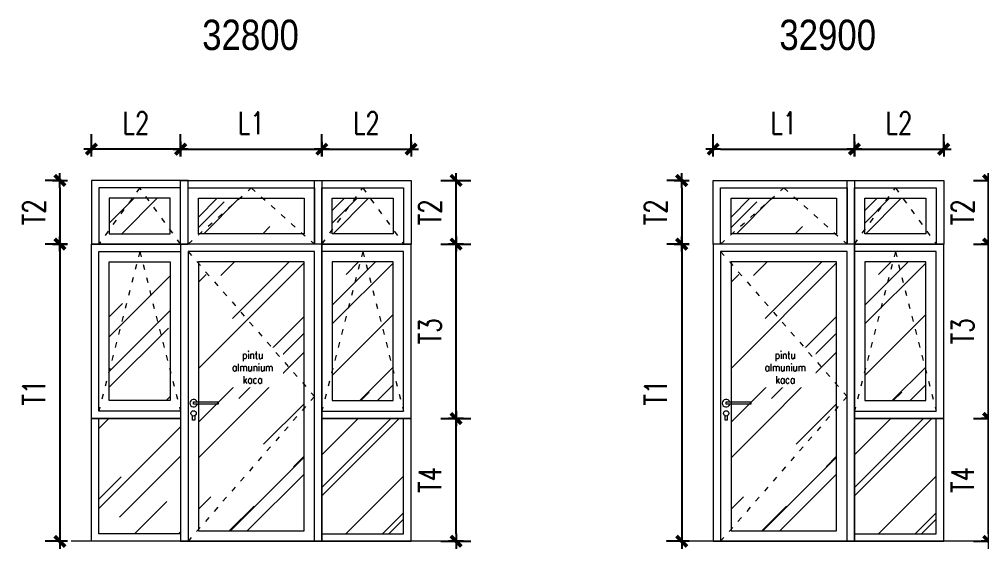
# Model space of a CAD drawing. Header units: centimetres. Extents: x 241563 to 294181, y -34797 to 61752.
# Drawn here: x 263542 to 270015, y 1957 to 5520 of the extents above; entities that cross this region are included whole.
import ezdxf

# ---------------------------------------------------------------- set-up
doc = ezdxf.new("R2010")
doc.units = ezdxf.units.CM
doc.header["$MEASUREMENT"] = 0
doc.linetypes.add('ACAD_ISO03W100', pattern=[30, 12, -18])
doc.layers.add('0.00', color=130, linetype='Continuous', lineweight=0)
doc.layers.add('0.09', color=30, linetype='Continuous', lineweight=9)
doc.styles.add('51DIM', font='SIMPLEX.shx', dxfattribs={"width": 0.85})
doc.styles.add('ISO', font='ARIALN.TTF')
doc.styles.add('TEXT', font='simplex.shx', dxfattribs={"width": 0.75})
doc.dimstyles.new('D100B', dxfattribs={"dimscale": 100, "dimtxt": 1.5, "dimasz": 0.5, "dimexe": 1, "dimexo": 2, "dimgap": 1, "dimtad": 1, "dimdec": 0, "dimzin": 0, "dimdsep": 46, "dimtxsty": 'TEXT', "dimblk1": 'tick', "dimblk2": 'tick', "dimsah": 1, "dimcen": 0, "dimclre": 15, "dimadec": 0, "dimazin": 0, "dimtfac": 1, "dimtdec": 0, "dimtix": 1, "dimtmove": 2, "dimatfit": 3, "dimldrblk": 'tick', "dimfxl": 1, "dimtolj": 1, "dimtzin": 0, "dimarcsym": 0})
pattern_1 = [(45, (10345.9, -14951.1), (424.2641, 1131.37085), [7500, -1000, 2500, -500]), (45, (10639.3, -14304.1), (-823.7794, 116.6726), [1500, -165, 3000, -375]), (45, (10222.13, -14473.78), (1601.59686, 2075.3584), [4000, -700, 2000, -500])]
pattern_2 = [(45, (-2710.4, -14951.1), (424.2641, 1131.37085), [7500, -1000, 2500, -500]), (45, (-2416.96, -14304.1), (-823.7794, 116.6726), [1500, -165, 3000, -375]), (45, (-2834.15, -14473.78), (1601.59686, 2075.3584), [4000, -700, 2000, -500])]
pattern_3 = [(45, (13927.46, -14951.1), (424.2641, 1131.37085), [7500, -1000, 2500, -500]), (45, (14220.9, -14304.1), (-823.7794, 116.6726), [1500, -165, 3000, -375]), (45, (13803.72, -14473.78), (1601.59686, 2075.3584), [4000, -700, 2000, -500])]
pattern_4 = [(45, (-39840.1, -6390.1), (424.2641, 1131.37085), [7500, -1000, 2500, -500]), (45, (-39546.65, -5743.1), (-823.7794, 116.6726), [1500, -165, 3000, -375]), (45, (-39963.85, -5912.83), (1601.59686, 2075.3584), [4000, -700, 2000, -500])]

# ---------------------------------------------------------------- blocks, each defined once
blk = doc.blocks.new('tick')
for p, q in [((-1, 0), (1, 0)), ((0, 1), (0, -1))]:
    blk.add_line(p, q)
at = {"const_width": 0.5}
blk.add_lwpolyline([(-0.71, -0.71), (0.71, 0.71)], dxfattribs=at)
blk = doc.blocks.new('*D209')
at = {"color": 15, "linetype": 'Continuous', "lineweight": -2, "ltscale": 2, "transparency": 16777216}
for p, q in [((264627.1, 4635.3), (264627.1, 4745.9)), ((265577.1, 4635.3), (265577.1, 4745.9))]:
    blk.add_line(p, q, dxfattribs=at)
at = {"color": 0, "linetype": 'Continuous', "lineweight": -2, "ltscale": 2, "transparency": 16777216}
blk.add_line((264677.1, 4645.9), (265527.1, 4645.9), dxfattribs=at)
at = {"layer": 'Defpoints', "color": 0, "linetype": 'Continuous', "ltscale": 2, "transparency": 16777216}
for p in [(265577.1, 4645.9), (264627.1, 4435.3), (265577.1, 4435.3)]:
    blk.add_point(p, dxfattribs=at)
at = {"color": 0, "linetype": 'Continuous', "lineweight": -2, "ltscale": 2, "transparency": 16777216, "xscale": 50, "yscale": 50, "zscale": 50, "rotation": 180}
blk.add_blockref('tick', (264627.1, 4645.9), dxfattribs=at)
at = {"color": 0, "linetype": 'Continuous', "lineweight": -2, "ltscale": 2, "transparency": 16777216, "xscale": 50, "yscale": 50, "zscale": 50}
blk.add_blockref('tick', (265577.1, 4645.9), dxfattribs=at)
at = {"color": 0, "linetype": 'Continuous', "ltscale": 2, "transparency": 16777216, "insert": (265102.1, 4820.9), "char_height": 150, "attachment_point": 5, "style": 'TEXT'}
blk.add_mtext('\\A1;L1', dxfattribs=at)
blk = doc.blocks.new('*D210')
at = {"color": 15, "linetype": 'Continuous', "lineweight": -2, "ltscale": 2, "transparency": 16777216}
for p, q in [((264027.1, 4635.3), (264027.1, 4745.9)), ((264627.1, 4635.3), (264627.1, 4745.9))]:
    blk.add_line(p, q, dxfattribs=at)
at = {"color": 0, "linetype": 'Continuous', "lineweight": -2, "ltscale": 2, "transparency": 16777216}
blk.add_line((264577.1, 4645.9), (264077.1, 4645.9), dxfattribs=at)
at = {"layer": 'Defpoints', "color": 0, "linetype": 'Continuous', "ltscale": 2, "transparency": 16777216}
for p in [(264027.1, 4645.9), (264027.1, 4435.3), (264627.1, 4435.3)]:
    blk.add_point(p, dxfattribs=at)
at = {"color": 0, "linetype": 'Continuous', "lineweight": -2, "ltscale": 2, "transparency": 16777216, "xscale": 50, "yscale": 50, "zscale": 50, "rotation": 180}
blk.add_blockref('tick', (264027.1, 4645.9), dxfattribs=at)
at = {"color": 0, "linetype": 'Continuous', "lineweight": -2, "ltscale": 2, "transparency": 16777216, "xscale": 50, "yscale": 50, "zscale": 50}
blk.add_blockref('tick', (264627.1, 4645.9), dxfattribs=at)
at = {"color": 0, "linetype": 'Continuous', "ltscale": 2, "transparency": 16777216, "insert": (264327.1, 4820.9), "char_height": 150, "attachment_point": 5, "style": 'TEXT'}
blk.add_mtext('\\A1;L2', dxfattribs=at)
blk = doc.blocks.new('*D211')
at = {"color": 15, "linetype": 'Continuous', "lineweight": -2, "ltscale": 2, "transparency": 16777216}
for p, q in [((265577.1, 4635.3), (265577.1, 4745.9)), ((266177.1, 4635.3), (266177.1, 4745.9))]:
    blk.add_line(p, q, dxfattribs=at)
at = {"color": 0, "linetype": 'Continuous', "lineweight": -2, "ltscale": 2, "transparency": 16777216}
blk.add_line((265627.1, 4645.9), (266127.1, 4645.9), dxfattribs=at)
at = {"layer": 'Defpoints', "color": 0, "linetype": 'Continuous', "ltscale": 2, "transparency": 16777216}
for p in [(266177.1, 4645.9), (265577.1, 4435.3), (266177.1, 4435.3)]:
    blk.add_point(p, dxfattribs=at)
at = {"color": 0, "linetype": 'Continuous', "lineweight": -2, "ltscale": 2, "transparency": 16777216, "xscale": 50, "yscale": 50, "zscale": 50, "rotation": 180}
blk.add_blockref('tick', (265577.1, 4645.9), dxfattribs=at)
at = {"color": 0, "linetype": 'Continuous', "lineweight": -2, "ltscale": 2, "transparency": 16777216, "xscale": 50, "yscale": 50, "zscale": 50}
blk.add_blockref('tick', (266177.1, 4645.9), dxfattribs=at)
at = {"color": 0, "linetype": 'Continuous', "ltscale": 2, "transparency": 16777216, "insert": (265877.1, 4820.9), "char_height": 150, "attachment_point": 5, "style": 'TEXT'}
blk.add_mtext('\\A1;L2', dxfattribs=at)
blk = doc.blocks.new('*D212')
at = {"color": 15, "linetype": 'Continuous', "lineweight": -2, "ltscale": 2, "transparency": 16777216}
for p, q in [((263827.1, 4007), (263715.5, 4007)), ((263827.1, 2007), (263715.5, 2007))]:
    blk.add_line(p, q, dxfattribs=at)
at = {"color": 0, "linetype": 'Continuous', "lineweight": -2, "ltscale": 2, "transparency": 16777216}
blk.add_line((263815.5, 3957), (263815.5, 2057), dxfattribs=at)
at = {"layer": 'Defpoints', "color": 0, "linetype": 'Continuous', "ltscale": 2, "transparency": 16777216}
for p in [(264027.1, 4007), (263815.5, 2007), (264027.1, 2007)]:
    blk.add_point(p, dxfattribs=at)
at = {"color": 0, "linetype": 'Continuous', "lineweight": -2, "ltscale": 2, "transparency": 16777216, "xscale": 50, "yscale": 50, "zscale": 50}
for p, rotation in [((263815.5, 4007), 90), ((263815.5, 2007), 270)]:
    blk.add_blockref('tick', p, dxfattribs=dict(at, rotation=rotation))
at = {"color": 0, "linetype": 'Continuous', "ltscale": 2, "transparency": 16777216, "insert": (263640.5, 3007), "char_height": 150, "attachment_point": 5, "rotation": 90, "style": 'TEXT'}
blk.add_mtext('\\A1;T1', dxfattribs=at)
blk = doc.blocks.new('*D213')
at = {"color": 15, "linetype": 'Continuous', "lineweight": -2, "ltscale": 2, "transparency": 16777216}
for p, q in [((263827.1, 4435.3), (263715.5, 4435.3)), ((263827.1, 4007), (263715.5, 4007))]:
    blk.add_line(p, q, dxfattribs=at)
at = {"color": 0, "linetype": 'Continuous', "lineweight": -2, "ltscale": 2, "transparency": 16777216}
blk.add_line((263815.5, 4385.3), (263815.5, 4057), dxfattribs=at)
at = {"layer": 'Defpoints', "color": 0, "linetype": 'Continuous', "ltscale": 2, "transparency": 16777216}
for p in [(264027.1, 4435.3), (263815.5, 4007), (264027.1, 4007)]:
    blk.add_point(p, dxfattribs=at)
at = {"color": 0, "linetype": 'Continuous', "lineweight": -2, "ltscale": 2, "transparency": 16777216, "xscale": 50, "yscale": 50, "zscale": 50}
for p, rotation in [((263815.5, 4435.3), 90), ((263815.5, 4007), 270)]:
    blk.add_blockref('tick', p, dxfattribs=dict(at, rotation=rotation))
at = {"color": 0, "linetype": 'Continuous', "ltscale": 2, "transparency": 16777216, "insert": (263640.5, 4221.1), "char_height": 150, "attachment_point": 5, "rotation": 90, "style": 'TEXT'}
blk.add_mtext('\\A1;T2', dxfattribs=at)
blk = doc.blocks.new('*D214')
at = {"color": 15, "linetype": 'Continuous', "lineweight": -2, "ltscale": 2, "transparency": 16777216}
for p, q in [((266377.1, 4435.3), (266579.7, 4435.3)), ((266377.1, 4007), (266579.7, 4007))]:
    blk.add_line(p, q, dxfattribs=at)
at = {"color": 0, "linetype": 'Continuous', "lineweight": -2, "ltscale": 2, "transparency": 16777216}
blk.add_line((266479.7, 4057), (266479.7, 4385.3), dxfattribs=at)
at = {"layer": 'Defpoints', "color": 0, "linetype": 'Continuous', "ltscale": 2, "transparency": 16777216}
for p in [(266177.1, 4435.3), (266479.7, 4435.3), (266177.1, 4007)]:
    blk.add_point(p, dxfattribs=at)
at = {"color": 0, "linetype": 'Continuous', "lineweight": -2, "ltscale": 2, "transparency": 16777216, "xscale": 50, "yscale": 50, "zscale": 50}
for p, rotation in [((266479.7, 4435.3), 90), ((266479.7, 4007), 270)]:
    blk.add_blockref('tick', p, dxfattribs=dict(at, rotation=rotation))
at = {"color": 0, "linetype": 'Continuous', "ltscale": 2, "transparency": 16777216, "insert": (266304.7, 4221.1), "char_height": 150, "attachment_point": 5, "rotation": 90, "style": 'TEXT'}
blk.add_mtext('\\A1;T2', dxfattribs=at)
blk = doc.blocks.new('*D215')
at = {"color": 15, "linetype": 'Continuous', "lineweight": -2, "ltscale": 2, "transparency": 16777216}
for p, q in [((266377.1, 4007), (266579.7, 4007)), ((266377.1, 2833.6), (266579.7, 2833.6))]:
    blk.add_line(p, q, dxfattribs=at)
at = {"color": 0, "linetype": 'Continuous', "lineweight": -2, "ltscale": 2, "transparency": 16777216}
blk.add_line((266479.7, 2883.6), (266479.7, 3957), dxfattribs=at)
at = {"layer": 'Defpoints', "color": 0, "linetype": 'Continuous', "ltscale": 2, "transparency": 16777216}
for p in [(266177.1, 4007), (266479.7, 4007), (266177.1, 2833.6)]:
    blk.add_point(p, dxfattribs=at)
at = {"color": 0, "linetype": 'Continuous', "lineweight": -2, "ltscale": 2, "transparency": 16777216, "xscale": 50, "yscale": 50, "zscale": 50}
for p, rotation in [((266479.7, 4007), 90), ((266479.7, 2833.6), 270)]:
    blk.add_blockref('tick', p, dxfattribs=dict(at, rotation=rotation))
at = {"color": 0, "linetype": 'Continuous', "ltscale": 2, "transparency": 16777216, "insert": (266304.7, 3420.3), "char_height": 150, "attachment_point": 5, "rotation": 90, "style": 'TEXT'}
blk.add_mtext('\\A1;T3', dxfattribs=at)
blk = doc.blocks.new('*D216')
at = {"color": 15, "linetype": 'Continuous', "lineweight": -2, "ltscale": 2, "transparency": 16777216}
for p, q in [((266377.1, 2833.6), (266579.7, 2833.6)), ((266377.1, 2007), (266579.7, 2007))]:
    blk.add_line(p, q, dxfattribs=at)
at = {"color": 0, "linetype": 'Continuous', "lineweight": -2, "ltscale": 2, "transparency": 16777216}
blk.add_line((266479.7, 2057), (266479.7, 2783.6), dxfattribs=at)
at = {"layer": 'Defpoints', "color": 0, "linetype": 'Continuous', "ltscale": 2, "transparency": 16777216}
for p in [(266177.1, 2833.6), (266479.7, 2833.6), (266177.1, 2007)]:
    blk.add_point(p, dxfattribs=at)
at = {"color": 0, "linetype": 'Continuous', "lineweight": -2, "ltscale": 2, "transparency": 16777216, "xscale": 50, "yscale": 50, "zscale": 50}
for p, rotation in [((266479.7, 2833.6), 90), ((266479.7, 2007), 270)]:
    blk.add_blockref('tick', p, dxfattribs=dict(at, rotation=rotation))
at = {"color": 0, "linetype": 'Continuous', "ltscale": 2, "transparency": 16777216, "insert": (266304.7, 2420.3), "char_height": 150, "attachment_point": 5, "rotation": 90, "style": 'TEXT'}
blk.add_mtext('\\A1;T4', dxfattribs=at)
blk = doc.blocks.new('*D217')
at = {"color": 15, "linetype": 'Continuous', "lineweight": -2, "ltscale": 2, "transparency": 16777216}
for p, q in [((268208.7, 4635.3), (268208.7, 4745.9)), ((269158.7, 4635.3), (269158.7, 4745.9))]:
    blk.add_line(p, q, dxfattribs=at)
at = {"color": 0, "linetype": 'Continuous', "lineweight": -2, "ltscale": 2, "transparency": 16777216}
blk.add_line((268258.7, 4645.9), (269108.7, 4645.9), dxfattribs=at)
at = {"layer": 'Defpoints', "color": 0, "linetype": 'Continuous', "ltscale": 2, "transparency": 16777216}
for p in [(269158.7, 4645.9), (268208.7, 4435.3), (269158.7, 4435.3)]:
    blk.add_point(p, dxfattribs=at)
at = {"color": 0, "linetype": 'Continuous', "lineweight": -2, "ltscale": 2, "transparency": 16777216, "xscale": 50, "yscale": 50, "zscale": 50, "rotation": 180}
blk.add_blockref('tick', (268208.7, 4645.9), dxfattribs=at)
at = {"color": 0, "linetype": 'Continuous', "lineweight": -2, "ltscale": 2, "transparency": 16777216, "xscale": 50, "yscale": 50, "zscale": 50}
blk.add_blockref('tick', (269158.7, 4645.9), dxfattribs=at)
at = {"color": 0, "linetype": 'Continuous', "ltscale": 2, "transparency": 16777216, "insert": (268683.7, 4820.9), "char_height": 150, "attachment_point": 5, "style": 'TEXT'}
blk.add_mtext('\\A1;L1', dxfattribs=at)
blk = doc.blocks.new('*D218')
at = {"color": 15, "linetype": 'Continuous', "lineweight": -2, "ltscale": 2, "transparency": 16777216}
for p, q in [((269158.7, 4635.3), (269158.7, 4745.9)), ((269758.7, 4635.3), (269758.7, 4745.9))]:
    blk.add_line(p, q, dxfattribs=at)
at = {"color": 0, "linetype": 'Continuous', "lineweight": -2, "ltscale": 2, "transparency": 16777216}
blk.add_line((269208.7, 4645.9), (269708.7, 4645.9), dxfattribs=at)
at = {"layer": 'Defpoints', "color": 0, "linetype": 'Continuous', "ltscale": 2, "transparency": 16777216}
for p in [(269758.7, 4645.9), (269158.7, 4435.3), (269758.7, 4435.3)]:
    blk.add_point(p, dxfattribs=at)
at = {"color": 0, "linetype": 'Continuous', "lineweight": -2, "ltscale": 2, "transparency": 16777216, "xscale": 50, "yscale": 50, "zscale": 50, "rotation": 180}
blk.add_blockref('tick', (269158.7, 4645.9), dxfattribs=at)
at = {"color": 0, "linetype": 'Continuous', "lineweight": -2, "ltscale": 2, "transparency": 16777216, "xscale": 50, "yscale": 50, "zscale": 50}
blk.add_blockref('tick', (269758.7, 4645.9), dxfattribs=at)
at = {"color": 0, "linetype": 'Continuous', "ltscale": 2, "transparency": 16777216, "insert": (269458.7, 4820.9), "char_height": 150, "attachment_point": 5, "style": 'TEXT'}
blk.add_mtext('\\A1;L2', dxfattribs=at)
blk = doc.blocks.new('*D219')
at = {"color": 15, "linetype": 'Continuous', "lineweight": -2, "ltscale": 2, "transparency": 16777216}
for p, q in [((269958.7, 4435.3), (270161.3, 4435.3)), ((269958.7, 4007), (270161.3, 4007))]:
    blk.add_line(p, q, dxfattribs=at)
at = {"color": 0, "linetype": 'Continuous', "lineweight": -2, "ltscale": 2, "transparency": 16777216}
blk.add_line((270061.3, 4057), (270061.3, 4385.3), dxfattribs=at)
at = {"layer": 'Defpoints', "color": 0, "linetype": 'Continuous', "ltscale": 2, "transparency": 16777216}
for p in [(269758.7, 4435.3), (270061.3, 4435.3), (269758.7, 4007)]:
    blk.add_point(p, dxfattribs=at)
at = {"color": 0, "linetype": 'Continuous', "lineweight": -2, "ltscale": 2, "transparency": 16777216, "xscale": 50, "yscale": 50, "zscale": 50}
for p, rotation in [((270061.3, 4435.3), 90), ((270061.3, 4007), 270)]:
    blk.add_blockref('tick', p, dxfattribs=dict(at, rotation=rotation))
at = {"color": 0, "linetype": 'Continuous', "ltscale": 2, "transparency": 16777216, "insert": (269886.3, 4221.1), "char_height": 150, "attachment_point": 5, "rotation": 90, "style": 'TEXT'}
blk.add_mtext('\\A1;T2', dxfattribs=at)
blk = doc.blocks.new('*D220')
at = {"color": 15, "linetype": 'Continuous', "lineweight": -2, "ltscale": 2, "transparency": 16777216}
for p, q in [((269958.7, 4007), (270161.3, 4007)), ((269958.7, 2833.6), (270161.3, 2833.6))]:
    blk.add_line(p, q, dxfattribs=at)
at = {"color": 0, "linetype": 'Continuous', "lineweight": -2, "ltscale": 2, "transparency": 16777216}
blk.add_line((270061.3, 2883.6), (270061.3, 3957), dxfattribs=at)
at = {"layer": 'Defpoints', "color": 0, "linetype": 'Continuous', "ltscale": 2, "transparency": 16777216}
for p in [(269758.7, 4007), (270061.3, 4007), (269758.7, 2833.6)]:
    blk.add_point(p, dxfattribs=at)
at = {"color": 0, "linetype": 'Continuous', "lineweight": -2, "ltscale": 2, "transparency": 16777216, "xscale": 50, "yscale": 50, "zscale": 50}
for p, rotation in [((270061.3, 4007), 90), ((270061.3, 2833.6), 270)]:
    blk.add_blockref('tick', p, dxfattribs=dict(at, rotation=rotation))
at = {"color": 0, "linetype": 'Continuous', "ltscale": 2, "transparency": 16777216, "insert": (269886.3, 3420.3), "char_height": 150, "attachment_point": 5, "rotation": 90, "style": 'TEXT'}
blk.add_mtext('\\A1;T3', dxfattribs=at)
blk = doc.blocks.new('*D221')
at = {"color": 15, "linetype": 'Continuous', "lineweight": -2, "ltscale": 2, "transparency": 16777216}
for p, q in [((269958.7, 2833.6), (270161.3, 2833.6)), ((269958.7, 2007), (270161.3, 2007))]:
    blk.add_line(p, q, dxfattribs=at)
at = {"color": 0, "linetype": 'Continuous', "lineweight": -2, "ltscale": 2, "transparency": 16777216}
blk.add_line((270061.3, 2057), (270061.3, 2783.6), dxfattribs=at)
at = {"layer": 'Defpoints', "color": 0, "linetype": 'Continuous', "ltscale": 2, "transparency": 16777216}
for p in [(269758.7, 2833.6), (270061.3, 2833.6), (269758.7, 2007)]:
    blk.add_point(p, dxfattribs=at)
at = {"color": 0, "linetype": 'Continuous', "lineweight": -2, "ltscale": 2, "transparency": 16777216, "xscale": 50, "yscale": 50, "zscale": 50}
for p, rotation in [((270061.3, 2833.6), 90), ((270061.3, 2007), 270)]:
    blk.add_blockref('tick', p, dxfattribs=dict(at, rotation=rotation))
at = {"color": 0, "linetype": 'Continuous', "ltscale": 2, "transparency": 16777216, "insert": (269886.3, 2420.3), "char_height": 150, "attachment_point": 5, "rotation": 90, "style": 'TEXT'}
blk.add_mtext('\\A1;T4', dxfattribs=at)
blk = doc.blocks.new('*D222')
at = {"color": 15, "linetype": 'Continuous', "lineweight": -2, "ltscale": 2, "transparency": 16777216}
for p, q in [((268008.7, 4007), (267897, 4007)), ((268008.7, 2007), (267897, 2007))]:
    blk.add_line(p, q, dxfattribs=at)
at = {"color": 0, "linetype": 'Continuous', "lineweight": -2, "ltscale": 2, "transparency": 16777216}
blk.add_line((267997, 3957), (267997, 2057), dxfattribs=at)
at = {"layer": 'Defpoints', "color": 0, "linetype": 'Continuous', "ltscale": 2, "transparency": 16777216}
for p in [(268208.7, 4007), (267997, 2007), (268208.7, 2007)]:
    blk.add_point(p, dxfattribs=at)
at = {"color": 0, "linetype": 'Continuous', "lineweight": -2, "ltscale": 2, "transparency": 16777216, "xscale": 50, "yscale": 50, "zscale": 50}
for p, rotation in [((267997, 4007), 90), ((267997, 2007), 270)]:
    blk.add_blockref('tick', p, dxfattribs=dict(at, rotation=rotation))
at = {"color": 0, "linetype": 'Continuous', "ltscale": 2, "transparency": 16777216, "insert": (267822, 3007), "char_height": 150, "attachment_point": 5, "rotation": 90, "style": 'TEXT'}
blk.add_mtext('\\A1;T1', dxfattribs=at)
blk = doc.blocks.new('*D223')
at = {"color": 15, "linetype": 'Continuous', "lineweight": -2, "ltscale": 2, "transparency": 16777216}
for p, q in [((268008.7, 4435.3), (267897, 4435.3)), ((268008.7, 4007), (267897, 4007))]:
    blk.add_line(p, q, dxfattribs=at)
at = {"color": 0, "linetype": 'Continuous', "lineweight": -2, "ltscale": 2, "transparency": 16777216}
blk.add_line((267997, 4385.3), (267997, 4057), dxfattribs=at)
at = {"layer": 'Defpoints', "color": 0, "linetype": 'Continuous', "ltscale": 2, "transparency": 16777216}
for p in [(268208.7, 4435.3), (267997, 4007), (268208.7, 4007)]:
    blk.add_point(p, dxfattribs=at)
at = {"color": 0, "linetype": 'Continuous', "lineweight": -2, "ltscale": 2, "transparency": 16777216, "xscale": 50, "yscale": 50, "zscale": 50}
for p, rotation in [((267997, 4435.3), 90), ((267997, 4007), 270)]:
    blk.add_blockref('tick', p, dxfattribs=dict(at, rotation=rotation))
at = {"color": 0, "linetype": 'Continuous', "ltscale": 2, "transparency": 16777216, "insert": (267822, 4221.1), "char_height": 150, "attachment_point": 5, "rotation": 90, "style": 'TEXT'}
blk.add_mtext('\\A1;T2', dxfattribs=at)

msp = doc.modelspace()

# ---------------------------------------------------------------- hatches: boundary and pattern name
at = {"layer": '0.00', "linetype": 'Continuous', "ltscale": 2}
h = msp.add_hatch(dxfattribs=at)
h.set_pattern_fill('AR-RROOF', color=4, scale=500, angle=45)
h.set_pattern_definition(pattern_4)
h.paths.add_polyline_path([(264747.1, 4077), (265457.1, 4077), (265457.1, 4315.3), (264747.1, 4315.3)])
h.paths.add_polyline_path([(264147.1, 4077), (264557.1, 4077), (264557.1, 4315.3), (264147.1, 4315.3)])
h = msp.add_hatch(dxfattribs=at)
h.set_pattern_fill('AR-RROOF', color=4, scale=500, angle=45)
h.set_pattern_definition(pattern_4)
h.paths.add_polyline_path([(265457.1, 4077), (264747.1, 4077), (264747.1, 4315.3), (265457.1, 4315.3)])
h.paths.add_polyline_path([(266057.1, 4077), (265647.1, 4077), (265647.1, 4315.3), (266057.1, 4315.3)])
h = msp.add_hatch(dxfattribs=at)
h.set_pattern_fill('AR-RROOF', color=4, scale=500, angle=45)
h.set_pattern_definition([(45, (-36258.5, -6390.1), (424.2641, 1131.37085), [7500, -1000, 2500, -500]), (45, (-35965.1, -5743.1), (-823.7794, 116.6726), [1500, -165, 3000, -375]), (45, (-36382.26, -5912.83), (1601.59686, 2075.3584), [4000, -700, 2000, -500])])
h.paths.add_polyline_path([(269038.7, 4077), (268328.7, 4077), (268328.7, 4315.3), (269038.7, 4315.3)])
h.paths.add_polyline_path([(269638.7, 4077), (269228.7, 4077), (269228.7, 4315.3), (269638.7, 4315.3)])
h = msp.add_hatch(dxfattribs=at)
h.set_pattern_fill('AR-RROOF', color=4, scale=500, angle=45)
h.set_pattern_definition(pattern_1)
h.paths.add_polyline_path([(264147.1, 3887), (264557.1, 3887), (264557.1, 2953.6), (264147.1, 2953.6)])
h = msp.add_hatch(dxfattribs=at)
h.set_pattern_fill('AR-RROOF', color=4, scale=500, angle=45)
h.set_pattern_definition(pattern_1)
h.paths.add_polyline_path([(264747.1, 2077), (265457.1, 2077), (265457.1, 3887), (264747.1, 3887)])
h = msp.add_hatch(dxfattribs=at)
h.set_pattern_fill('AR-RROOF', color=4, scale=500, angle=45)
h.set_pattern_definition(pattern_1)
h.paths.add_polyline_path([(266057.1, 3887), (265647.1, 3887), (265647.1, 2953.6), (266057.1, 2953.6)])
h = msp.add_hatch(dxfattribs=at)
h.set_pattern_fill('AR-RROOF', color=4, scale=500, angle=45)
h.set_pattern_definition(pattern_3)
h.paths.add_polyline_path([(268328.7, 2077), (269038.7, 2077), (269038.7, 3887), (268328.7, 3887)])
h = msp.add_hatch(dxfattribs=at)
h.set_pattern_fill('AR-RROOF', color=4, scale=500, angle=45)
h.set_pattern_definition(pattern_3)
h.paths.add_polyline_path([(269638.7, 3887), (269228.7, 3887), (269228.7, 2953.6), (269638.7, 2953.6)])
h = msp.add_hatch(dxfattribs=at)
h.set_pattern_fill('AR-RROOF', color=4, scale=500, angle=45)
h.set_pattern_definition(pattern_2)
h.paths.add_polyline_path([(264077.1, 2833.6), (264627.1, 2833.6), (264627.1, 2057), (264077.1, 2057)])
h = msp.add_hatch(dxfattribs=at)
h.set_pattern_fill('AR-RROOF', color=4, scale=500, angle=45)
h.set_pattern_definition(pattern_2)
h.paths.add_polyline_path([(266127.1, 2833.6), (265577.1, 2833.6), (265577.1, 2057), (266127.1, 2057)])
h = msp.add_hatch(dxfattribs=at)
h.set_pattern_fill('AR-RROOF', color=4, scale=500, angle=45)
h.set_pattern_definition([(45, (871.2, -14951.1), (424.2641, 1131.37085), [7500, -1000, 2500, -500]), (45, (1164.6, -14304.1), (-823.7794, 116.6726), [1500, -165, 3000, -375]), (45, (747.44, -14473.78), (1601.59686, 2075.3584), [4000, -700, 2000, -500])])
h.paths.add_polyline_path([(269708.7, 2833.6), (269158.7, 2833.6), (269158.7, 2057), (269708.7, 2057)])

# ---------------------------------------------------------------- linework, layer by layer
at = {"layer": '0.00', "color": 40, "linetype": 'Continuous', "ltscale": 2, "true_color": 0xf8d731}
for p, q in [((264627.1, 4007), (264027.1, 4007)), ((265577.1, 4007), (266177.1, 4007)), ((269158.7, 4007), (269758.7, 4007))]:
    msp.add_line(p, q, dxfattribs=at)
at = {"layer": '0.00', "color": 40, "linetype": 'Continuous', "ltscale": 0.5, "true_color": 0xf8d731}
for p, q in [((266381.4, 2007), (263892.1, 2007)), ((269963, 2007), (267891.5, 2007))]:
    msp.add_line(p, q, dxfattribs=at)
for points in [[(264027.1, 4007), (264677.1, 4007), (264677.1, 4435.3), (264027.1, 4435.3)], [(265577.1, 4007), (264627.1, 4007), (264627.1, 4435.3), (265577.1, 4435.3)], [(266177.1, 4007), (265527.1, 4007), (265527.1, 4435.3), (266177.1, 4435.3)], [(269158.7, 4007), (268208.7, 4007), (268208.7, 4435.3), (269158.7, 4435.3)], [(269758.7, 4007), (269108.7, 4007), (269108.7, 4435.3), (269758.7, 4435.3)], [(264077.1, 4007), (264627.1, 4007), (264627.1, 4385.3), (264077.1, 4385.3)], [(265527.1, 4007), (264677.1, 4007), (264677.1, 4385.3), (265527.1, 4385.3)], [(266127.1, 4007), (265577.1, 4007), (265577.1, 4385.3), (266127.1, 4385.3)], [(269108.7, 4007), (268258.7, 4007), (268258.7, 4385.3), (269108.7, 4385.3)], [(269708.7, 4007), (269158.7, 4007), (269158.7, 4385.3), (269708.7, 4385.3)], [(264147.1, 4077), (264557.1, 4077), (264557.1, 4315.3), (264147.1, 4315.3)], [(265457.1, 4077), (264747.1, 4077), (264747.1, 4315.3), (265457.1, 4315.3)], [(266057.1, 4077), (265647.1, 4077), (265647.1, 4315.3), (266057.1, 4315.3)], [(269038.7, 4077), (268328.7, 4077), (268328.7, 4315.3), (269038.7, 4315.3)], [(269638.7, 4077), (269228.7, 4077), (269228.7, 4315.3), (269638.7, 4315.3)], [(264627.1, 2007), (265577.1, 2007), (265577.1, 4007), (264627.1, 4007)], [(264677.1, 2007), (265527.1, 2007), (265527.1, 3957), (264677.1, 3957)], [(268208.7, 2007), (269158.7, 2007), (269158.7, 4007), (268208.7, 4007)], [(268258.7, 2007), (269108.7, 2007), (269108.7, 3957), (268258.7, 3957)], [(264747.1, 2077), (265457.1, 2077), (265457.1, 3887), (264747.1, 3887)], [(268328.7, 2077), (269038.7, 2077), (269038.7, 3887), (268328.7, 3887)], [(264714.6, 2944.5), (264879.9, 2944.5), (264879.9, 2928.8), (264714.6, 2928.8)], [(268296.1, 2944.5), (268461.5, 2944.5), (268461.5, 2928.8), (268296.1, 2928.8)]]:
    msp.add_lwpolyline(points, close=True, dxfattribs=at)
at = {"layer": '0.00', "color": 40, "linetype": 'ACAD_ISO03W100', "ltscale": 3, "true_color": 0xf8d731}
for points in [[(264627.1, 4007), (264352.1, 4385.3), (264077.1, 4007)], [(264677.1, 4007), (265102.1, 4385.3), (265527.1, 4007)], [(265577.1, 4007), (265852.1, 4385.3), (266127.1, 4007)], [(268258.7, 4007), (268683.7, 4385.3), (269108.7, 4007)], [(269158.7, 4007), (269433.7, 4385.3), (269708.7, 4007)], [(264352.1, 3957), (264077.1, 2883.6)], [(264352.1, 3957), (264627.1, 2883.6)], [(265852.1, 3957), (265577.1, 2883.6)], [(265852.1, 3957), (266127.1, 2883.6)], [(269433.7, 3957), (269158.7, 2883.6)], [(269433.7, 3957), (269708.7, 2883.6)]]:
    msp.add_lwpolyline(points, dxfattribs=at)
at = {"layer": '0.00', "color": 40, "linetype": 'Continuous', "ltscale": 2, "true_color": 0xf8d731}
for points in [[(264027.1, 4007), (264627.1, 4007), (264627.1, 2833.6), (264027.1, 2833.6)], [(264077.1, 3957), (264627.1, 3957), (264627.1, 2883.6), (264077.1, 2883.6)], [(266177.1, 4007), (265577.1, 4007), (265577.1, 2833.6), (266177.1, 2833.6)], [(266127.1, 3957), (265577.1, 3957), (265577.1, 2883.6), (266127.1, 2883.6)], [(269758.7, 4007), (269158.7, 4007), (269158.7, 2833.6), (269758.7, 2833.6)], [(269708.7, 3957), (269158.7, 3957), (269158.7, 2883.6), (269708.7, 2883.6)], [(264147.1, 3887), (264557.1, 3887), (264557.1, 2953.6), (264147.1, 2953.6)], [(266057.1, 3887), (265647.1, 3887), (265647.1, 2953.6), (266057.1, 2953.6)], [(269638.7, 3887), (269228.7, 3887), (269228.7, 2953.6), (269638.7, 2953.6)], [(264027.1, 2833.6), (264627.1, 2833.6), (264627.1, 2007), (264027.1, 2007)], [(264077.1, 2833.6), (264627.1, 2833.6), (264627.1, 2057), (264077.1, 2057)], [(266177.1, 2833.6), (265577.1, 2833.6), (265577.1, 2007), (266177.1, 2007)], [(266127.1, 2833.6), (265577.1, 2833.6), (265577.1, 2057), (266127.1, 2057)], [(269758.7, 2833.6), (269158.7, 2833.6), (269158.7, 2007), (269758.7, 2007)], [(269708.7, 2833.6), (269158.7, 2833.6), (269158.7, 2057), (269708.7, 2057)]]:
    msp.add_lwpolyline(points, close=True, dxfattribs=at)
at = {"layer": '0.00', "color": 40, "linetype": 'Continuous', "ltscale": 0.5, "true_color": 0xf8d731}
for points in [[(264722, 2851.4), (264722, 2821.6), (264707.1, 2821.6), (264707.1, 2851.4)], [(268303.6, 2851.4), (268303.6, 2821.6), (268288.7, 2821.6), (268288.7, 2851.4)]]:
    msp.add_lwpolyline(points, dxfattribs=at)
for centre in [(264714.6, 2868), (268296.1, 2868)]:
    msp.add_circle(centre, 18.1, dxfattribs=at)
for centre in [(264714.6, 2936.6), (268296.1, 2936.6)]:
    msp.add_arc(centre, 25.9, 17.67913, 342.32087, dxfattribs=at)

# ---------------------------------------------------------------- texts
at = {"layer": '0.00', "color": 40, "linetype": 'Continuous', "ltscale": 2, "true_color": 0xf8d731, "char_height": 204.1, "width": 604.134, "attachment_point": 1, "style": 'ISO'}
for s, insert in [('32800', (264772.4, 5517)), ('32900', (268653.9, 5517))]:
    msp.add_mtext(s, dxfattribs=dict(at, insert=insert))

# ---------------------------------------------------------------- dimensions: what is measured, and where the dimension line sits
at = {"linetype": 'Continuous', "ltscale": 2}
for base, p1, p2, angle, text, picture, middle in [((264027.1, 4645.9), (264627.1, 4435.3), (264027.1, 4435.3), 180, 'L2', '*D210', (264327.1, 4820.9)), ((266177.1, 4645.9), (265577.1, 4435.3), (266177.1, 4435.3), 0, 'L2', '*D211', (265877.1, 4820.9)), ((269758.7, 4645.9), (269158.7, 4435.3), (269758.7, 4435.3), 0, 'L2', '*D218', (269458.7, 4820.9)), ((263815.5, 4007), (264027.1, 4435.3), (264027.1, 4007), 90, 'T2', '*D213', (263640.5, 4221.1)), ((266479.7, 4435.3), (266177.1, 4007), (266177.1, 4435.3), 90, 'T2', '*D214', (266304.7, 4221.1)), ((267997, 4007), (268208.7, 4435.3), (268208.7, 4007), 90, 'T2', '*D223', (267822, 4221.1)), ((270061.3, 4435.3), (269758.7, 4007), (269758.7, 4435.3), 90, 'T2', '*D219', (269886.3, 4221.1)), ((263815.5, 2007), (264027.1, 4007), (264027.1, 2007), 90, 'T1', '*D212', (263640.5, 3007)), ((266479.7, 4007), (266177.1, 2833.6), (266177.1, 4007), 90, 'T3', '*D215', (266304.7, 3420.3)), ((267997, 2007), (268208.7, 4007), (268208.7, 2007), 90, 'T1', '*D222', (267822, 3007)), ((270061.3, 4007), (269758.7, 2833.6), (269758.7, 4007), 90, 'T3', '*D220', (269886.3, 3420.3)), ((266479.7, 2833.6), (266177.1, 2007), (266177.1, 2833.6), 90, 'T4', '*D216', (266304.7, 2420.3)), ((270061.3, 2833.6), (269758.7, 2007), (269758.7, 2833.6), 90, 'T4', '*D221', (269886.3, 2420.3))]:
    dim = msp.add_linear_dim(base=base, p1=p1, p2=p2, angle=angle, text=text, dimstyle='D100B', dxfattribs=at)
    dim.commit()
    dim.dimension.update_dxf_attribs({"geometry": picture, "text_midpoint": middle})
for base, p1, p2, picture, middle in [((265577.1, 4645.9), (264627.1, 4435.3), (265577.1, 4435.3), '*D209', (265102.1, 4820.9)), ((269158.7, 4645.9), (268208.7, 4435.3), (269158.7, 4435.3), '*D217', (268683.7, 4820.9))]:
    dim = msp.add_linear_dim(base=base, p1=p1, p2=p2, text='L1', dimstyle='D100B', dxfattribs=at)
    dim.commit()
    dim.dimension.update_dxf_attribs({"geometry": picture, "text_midpoint": middle})

# ---------------------------------------------------------------- next in the draw order: texts
at = {"layer": '0.09', "color": 2, "lineweight": 18, "char_height": 50, "width": 357.616, "attachment_point": 5, "style": '51DIM', "bg_fill": 3, "box_fill_scale": 1.5, "bg_fill_color": 256, "bg_fill_transparency": 0}
for insert in [(265111.8, 3177), (268693.4, 3177)]:
    msp.add_mtext('{\\C256;pintu \\Palmunium \\Pkaca}', dxfattribs=dict(at, insert=insert))

# ---------------------------------------------------------------- next in the draw order: linework, layer by layer
at = {"layer": '0.00', "color": 40, "linetype": 'ACAD_ISO03W100', "ltscale": 3, "true_color": 0xf8d731}
for points in [[(264677.1, 3957), (265527.1, 2982), (264677.1, 2007)], [(268258.7, 3957), (269108.7, 2982), (268258.7, 2007)]]:
    msp.add_lwpolyline(points, dxfattribs=at)

doc.saveas('drawing.dxf')
